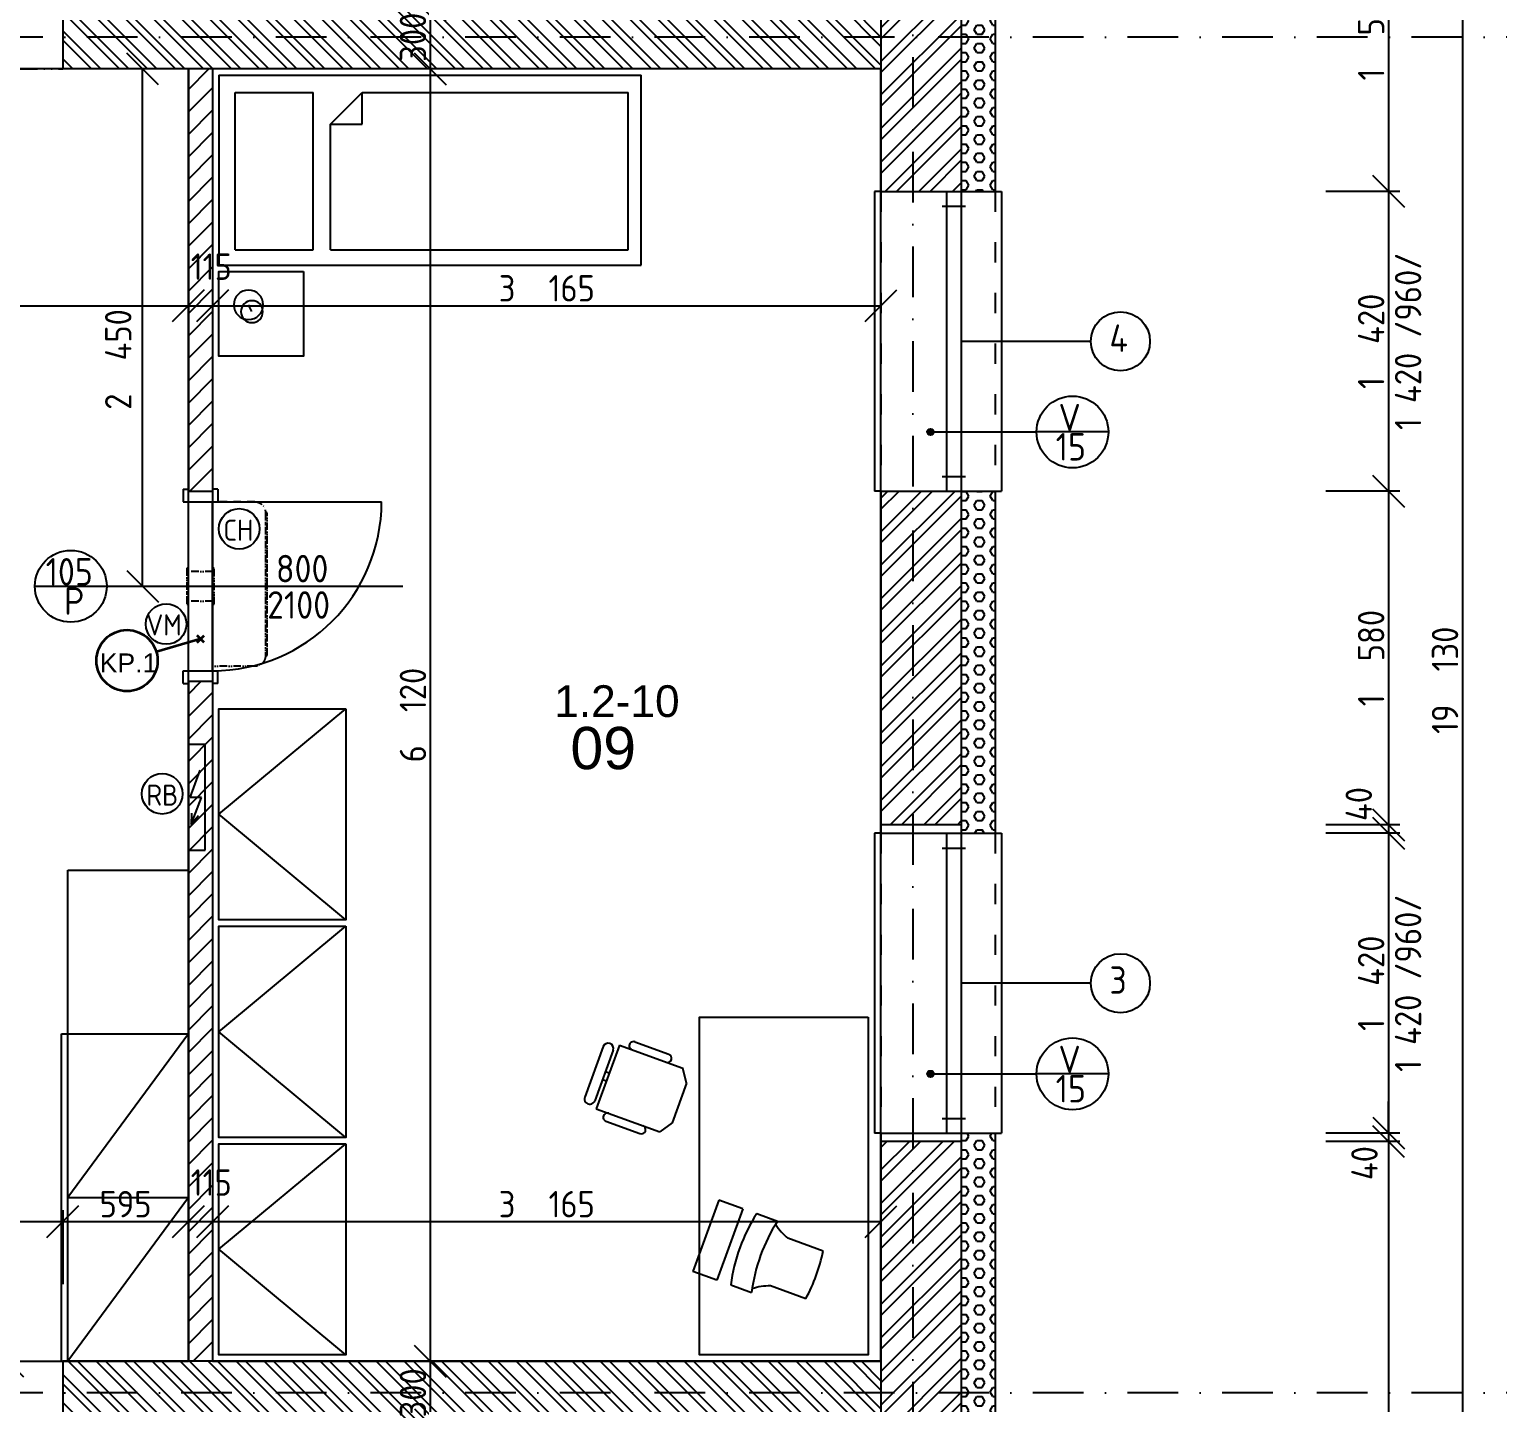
# Model space of a CAD drawing. Extents: x 4511820 to 5180432, y -1526536 to -944957.
# Drawn here: x 4989838 to 4996791, y -1325371 to -1318868 of the extents above; entities that cross this region are included whole.
import ezdxf

# ---------------------------------------------------------------- set-up
doc = ezdxf.new("R2010")
doc.units = 0
doc.header["$MEASUREMENT"] = 0
for name, pattern in [('ACAD_ISO03W100', [30, 12, -18]), ('ACAD_ISO12W100', [22, 12, -3, 0.5, -3, 0.5, -3]), ('BODKOCIARKOVANA_3', [5.6, 3, -1.3, 0, -1.3])]:
    doc.linetypes.add(name, pattern=pattern)
doc.layers.get('0').update_dxf_attribs({"linetype": 'CONTINUOUS'})
doc.layers.get('Defpoints').update_dxf_attribs({"color": 61, "linetype": 'CONTINUOUS'})
for name, color, linetype in [('DVERE', 45, 'CONTINUOUS'), ('KÓTY', 4, 'CONTINUOUS'), ('MÚRY', 1, 'CONTINUOUS'), ('OKNÁ', 143, 'CONTINUOUS'), ('osi', 253, 'CONTINUOUS'), ('Plochy', 41, 'CONTINUOUS'), ('POPIS', 7, 'CONTINUOUS'), ('TENKÁ', 7, 'CONTINUOUS'), ('ZARIADENIE', 47, 'CONTINUOUS'), ('ZZ-chladenie', 133, 'CONTINUOUS'), ('ZZ-elektro', 221, 'CONTINUOUS'), ('zz-vetr', 52, 'CONTINUOUS'), ('ŠRAFY', 82, 'CONTINUOUS')]:
    doc.layers.add(name, color=color, linetype=linetype)
doc.layers.add('preklady', color=74, linetype='CONTINUOUS', lineweight=35)
doc.styles.add('ARIAL', font='arial.ttf')
doc.styles.add('STYLE1', font='isocp.shx')
doc.dimstyles.new('STANDARD-50', dxfattribs={"dimtxt": 125, "dimasz": 150, "dimexe": 10, "dimexo": 200, "dimgap": 20, "dimtad": 1, "dimdsep": 46, "dimlunit": 6, "dimtxsty": 'STYLE1', "dimblk1": 'OBLIQUE', "dimblk2": 'OBLIQUE', "dimsah": 1, "dimcen": 2.5, "dimse1": 1, "dimse2": 1, "dimadec": 0, "dimazin": 0, "dimtfac": 1, "dimtmove": 1, "dimatfit": 3, "dimldrblk": 'OBLIQUE', "dimfxl": 1, "dimtolj": 1, "dimtzin": 0, "dimarcsym": 0})
pattern_1 = [(45, (515270.5, 128041), (-53.0330086, 53.0330086), [])]
pattern_2 = [(0, (0, -175781), (0, 43.3012702), [25, -50]), (120, (0, -175781), (-37.5, -21.6506351), [25, -50]), (60, (25, -175781), (-37.5, 21.6506351), [25, -50])]

# ---------------------------------------------------------------- blocks, each defined once
blk = doc.blocks.new('_OBLIQUE')
at = {"color": 0, "linetype": 'ByBlock'}
blk.add_line((-0.5, -0.5), (0.5, 0.5), dxfattribs=at)
blk = doc.blocks.new('*D22452')
at = {"layer": 'Defpoints', "color": 0}
for p in [(4994411, -1312385.2), (4994251, -1331515.2), (4996624.5, -1331515.2)]:
    blk.add_point(p, dxfattribs=at)
at = {"layer": 'KÓTY', "color": 0, "lineweight": -2}
blk.add_line((4996624.5, -1312385.2), (4996624.5, -1331515.2), dxfattribs=at)
at = {"layer": 'KÓTY', "color": 0, "linetype": 'ByBlock', "lineweight": -2, "xscale": 150, "yscale": 150, "zscale": 150}
for p, rotation in [((4996624.5, -1312385.2), 90), ((4996624.5, -1331515.2), 270)]:
    blk.add_blockref('_OBLIQUE', p, dxfattribs=dict(at, rotation=rotation))
at = {"layer": 'KÓTY', "color": 0, "insert": (4996542, -1321950.2), "char_height": 125, "attachment_point": 5, "rotation": 90, "style": 'STYLE1'}
blk.add_mtext('\\A1;19ﾠ130', dxfattribs=at)
blk = doc.blocks.new('*D22457')
at = {"layer": 'Defpoints', "color": 0}
for p in [(4994251, -1318135.2), (4994251, -1319635.2), (4996274.5, -1319635.2)]:
    blk.add_point(p, dxfattribs=at)
at = {"layer": 'KÓTY', "color": 0, "lineweight": -2}
blk.add_line((4996274.5, -1318135.2), (4996274.5, -1319635.2), dxfattribs=at)
at = {"layer": 'KÓTY', "color": 0, "linetype": 'ByBlock', "lineweight": -2, "xscale": 150, "yscale": 150, "zscale": 150}
for p, rotation in [((4996274.5, -1318135.2), 90), ((4996274.5, -1319635.2), 270)]:
    blk.add_blockref('_OBLIQUE', p, dxfattribs=dict(at, rotation=rotation))
at = {"layer": 'KÓTY', "color": 0, "insert": (4996192, -1318885.2), "char_height": 125, "attachment_point": 5, "rotation": 90, "style": 'STYLE1'}
blk.add_mtext('\\A1;1ﾠ500', dxfattribs=at)
blk = doc.blocks.new('*D22458')
at = {"layer": 'Defpoints', "color": 0}
for p in [(4994251, -1319635.2), (4994251, -1321055.2), (4996274.5, -1321055.2)]:
    blk.add_point(p, dxfattribs=at)
at = {"layer": 'KÓTY', "color": 0, "lineweight": -2}
blk.add_line((4996274.5, -1319635.2), (4996274.5, -1321055.2), dxfattribs=at)
at = {"layer": 'KÓTY', "color": 0, "linetype": 'ByBlock', "lineweight": -2, "xscale": 150, "yscale": 150, "zscale": 150}
for p, rotation in [((4996274.5, -1319635.2), 90), ((4996274.5, -1321055.2), 270)]:
    blk.add_blockref('_OBLIQUE', p, dxfattribs=dict(at, rotation=rotation))
at = {"layer": 'KÓTY', "color": 0, "insert": (4996192, -1320345.2), "char_height": 125, "attachment_point": 5, "rotation": 90, "style": 'STYLE1'}
blk.add_mtext('\\A1;1ﾠ420', dxfattribs=at)
blk = doc.blocks.new('*D22459')
at = {"layer": 'Defpoints', "color": 0}
for p in [(4994251, -1321055.2), (4994251, -1322635.2), (4996274.5, -1322635.2)]:
    blk.add_point(p, dxfattribs=at)
at = {"layer": 'KÓTY', "color": 0, "lineweight": -2}
blk.add_line((4996274.5, -1321055.2), (4996274.5, -1322635.2), dxfattribs=at)
at = {"layer": 'KÓTY', "color": 0, "linetype": 'ByBlock', "lineweight": -2, "xscale": 150, "yscale": 150, "zscale": 150}
for p, rotation in [((4996274.5, -1321055.2), 90), ((4996274.5, -1322635.2), 270)]:
    blk.add_blockref('_OBLIQUE', p, dxfattribs=dict(at, rotation=rotation))
at = {"layer": 'KÓTY', "color": 0, "insert": (4996192, -1321845.2), "char_height": 125, "attachment_point": 5, "rotation": 90, "style": 'STYLE1'}
blk.add_mtext('\\A1;1ﾠ580', dxfattribs=at)
blk = doc.blocks.new('*D22460')
at = {"layer": 'Defpoints', "color": 0}
for p in [(4994251, -1322635.2), (4994251, -1322675.2), (4996274.5, -1322675.2)]:
    blk.add_point(p, dxfattribs=at)
at = {"layer": 'KÓTY', "color": 0, "lineweight": -2}
blk.add_line((4996274.5, -1322635.2), (4996274.5, -1322675.2), dxfattribs=at)
at = {"layer": 'KÓTY', "color": 0, "linetype": 'ByBlock', "lineweight": -2, "xscale": 150, "yscale": 150, "zscale": 150}
for p, rotation in [((4996274.5, -1322635.2), 90), ((4996274.5, -1322675.2), 270)]:
    blk.add_blockref('_OBLIQUE', p, dxfattribs=dict(at, rotation=rotation))
at = {"layer": 'KÓTY', "color": 0, "insert": (4996133.5, -1322536.5), "char_height": 125, "attachment_point": 5, "rotation": 90, "style": 'STYLE1'}
blk.add_mtext('\\A1;40', dxfattribs=at)
blk = doc.blocks.new('*D22461')
at = {"layer": 'Defpoints', "color": 0}
for p in [(4994251, -1322675.2), (4994251, -1324095.2), (4996274.5, -1324095.2)]:
    blk.add_point(p, dxfattribs=at)
at = {"layer": 'KÓTY', "color": 0, "lineweight": -2}
blk.add_line((4996274.5, -1322675.2), (4996274.5, -1324095.2), dxfattribs=at)
at = {"layer": 'KÓTY', "color": 0, "linetype": 'ByBlock', "lineweight": -2, "xscale": 150, "yscale": 150, "zscale": 150}
for p, rotation in [((4996274.5, -1322675.2), 90), ((4996274.5, -1324095.2), 270)]:
    blk.add_blockref('_OBLIQUE', p, dxfattribs=dict(at, rotation=rotation))
at = {"layer": 'KÓTY', "color": 0, "insert": (4996192, -1323385.2), "char_height": 125, "attachment_point": 5, "rotation": 90, "style": 'STYLE1'}
blk.add_mtext('\\A1;1ﾠ420', dxfattribs=at)
blk = doc.blocks.new('*D22462')
at = {"layer": 'Defpoints', "color": 0}
for p in [(4994251, -1324095.2), (4994251, -1324135.2), (4996274.5, -1324135.2)]:
    blk.add_point(p, dxfattribs=at)
at = {"layer": 'KÓTY', "color": 0, "lineweight": -2}
for p, q in [((4996274.5, -1324095.2), (4996274.5, -1323945.2)), ((4996274.5, -1324095.2), (4996274.5, -1324135.2)), ((4996274.5, -1324135.2), (4996274.5, -1324285.2))]:
    blk.add_line(p, q, dxfattribs=at)
at = {"layer": 'KÓTY', "color": 0, "linetype": 'ByBlock', "lineweight": -2, "xscale": 150, "yscale": 150, "zscale": 150}
for p, rotation in [((4996274.5, -1324095.2), 270), ((4996274.5, -1324135.2), 90)]:
    blk.add_blockref('_OBLIQUE', p, dxfattribs=dict(at, rotation=rotation))
at = {"layer": 'KÓTY', "color": 0, "insert": (4996160.5, -1324237), "char_height": 125, "attachment_point": 5, "rotation": 90, "style": 'STYLE1'}
blk.add_mtext('\\A1;40', dxfattribs=at)
blk = doc.blocks.new('*D22463')
at = {"layer": 'Defpoints', "color": 0}
for p in [(4994251, -1324135.2), (4994251, -1327260.2), (4996274.5, -1327260.2)]:
    blk.add_point(p, dxfattribs=at)
at = {"layer": 'KÓTY', "color": 0, "lineweight": -2}
blk.add_line((4996274.5, -1324135.2), (4996274.5, -1327260.2), dxfattribs=at)
at = {"layer": 'KÓTY', "color": 0, "linetype": 'ByBlock', "lineweight": -2, "xscale": 150, "yscale": 150, "zscale": 150}
for p, rotation in [((4996274.5, -1324135.2), 90), ((4996274.5, -1327260.2), 270)]:
    blk.add_blockref('_OBLIQUE', p, dxfattribs=dict(at, rotation=rotation))
at = {"layer": 'KÓTY', "color": 0, "insert": (4996192, -1325697.7), "char_height": 125, "attachment_point": 5, "rotation": 90, "style": 'STYLE1'}
blk.add_mtext('\\A1;3ﾠ125', dxfattribs=at)
blk = doc.blocks.new('SKRINA')
at = {"layer": 'ZARIADENIE'}
for p, q in [((4449069, -1324645.2), (4448469, -1324145.2)), ((4448469, -1325145.2), (4449069, -1324645.2))]:
    blk.add_line(p, q, dxfattribs=at)
blk.add_lwpolyline([(4448469, -1324145.2), (4448469, -1325145.2), (4449069, -1325145.2), (4449069, -1324145.2)], close=True, dxfattribs=at)
blk = doc.blocks.new('JEDNOPOSTEL')
at = {"layer": 'ZARIADENIE', "ltscale": 0.25}
for p, q in [((4449069, -1322230.2), (4447069, -1322230.2)), ((4447069, -1323130.2), (4447069, -1322230.2)), ((4449069, -1322230.2), (4449069, -1323130.2)), ((4449069, -1323130.2), (4447069, -1323130.2)), ((4448913, -1323349.6), (4448929.1, -1323317.4))]:
    blk.add_line(p, q, dxfattribs=at)
at = {"layer": 'ZARIADENIE', "color": 76, "ltscale": 0.25}
for p, q in [((4448390.6, -1322311.3), (4447130.6, -1322311.3)), ((4447130.6, -1323056.9), (4447130.6, -1322311.3)), ((4448540.6, -1322461.3), (4448390.6, -1322311.3)), ((4448390.6, -1322461.3), (4448390.6, -1322311.3)), ((4448992.6, -1322311.3), (4448623.3, -1322311.3)), ((4448623.3, -1323056.9), (4448623.3, -1322311.3)), ((4448992.6, -1323056.9), (4448992.6, -1322311.3)), ((4448540.6, -1322461.3), (4448390.6, -1322461.3)), ((4448540.6, -1323056.9), (4448540.6, -1322461.3)), ((4448540.6, -1323056.9), (4447130.6, -1323056.9)), ((4448992.6, -1323056.9), (4448623.3, -1323056.9))]:
    blk.add_line(p, q, dxfattribs=at)
at = {"layer": 'ZARIADENIE'}
blk.add_lwpolyline([(4448669, -1323160.2), (4448669, -1323560.2), (4449069, -1323560.2), (4449069, -1323160.2)], close=True, dxfattribs=at)
at = {"layer": 'ZARIADENIE', "ltscale": 0.25}
for centre, radius in [((4448929.1, -1323317.4), 69.7), ((4448913, -1323349.6), 51.9)]:
    blk.add_circle(centre, radius, dxfattribs=at)
blk = doc.blocks.new('*D22577')
at = {"layer": 'Defpoints', "color": 0}
for p in [(4991737, -1325175.2), (4991737, -1325175.2), (4991737, -1325475.2)]:
    blk.add_point(p, dxfattribs=at)
at = {"layer": 'KÓTY', "color": 0, "lineweight": -2}
blk.add_line((4991737, -1325475.2), (4991737, -1325175.2), dxfattribs=at)
at = {"layer": 'KÓTY', "color": 0, "linetype": 'ByBlock', "lineweight": -2, "xscale": 150, "yscale": 150, "zscale": 150}
for p, rotation in [((4991737, -1325175.2), 90), ((4991737, -1325475.2), 270)]:
    blk.add_blockref('_OBLIQUE', p, dxfattribs=dict(at, rotation=rotation))
at = {"layer": 'KÓTY', "color": 0, "insert": (4991654.5, -1325325.2), "char_height": 125, "attachment_point": 5, "rotation": 90, "style": 'STYLE1'}
blk.add_mtext('\\A1;300', dxfattribs=at)
blk = doc.blocks.new('*D22578')
at = {"layer": 'Defpoints', "color": 0}
for p in [(4991737, -1319055.2), (4991737, -1319055.2), (4991737, -1325175.2)]:
    blk.add_point(p, dxfattribs=at)
at = {"layer": 'KÓTY', "color": 0, "lineweight": -2}
blk.add_line((4991737, -1325175.2), (4991737, -1319055.2), dxfattribs=at)
at = {"layer": 'KÓTY', "color": 0, "linetype": 'ByBlock', "lineweight": -2, "xscale": 150, "yscale": 150, "zscale": 150}
for p, rotation in [((4991737, -1319055.2), 90), ((4991737, -1325175.2), 270)]:
    blk.add_blockref('_OBLIQUE', p, dxfattribs=dict(at, rotation=rotation))
at = {"layer": 'KÓTY', "color": 0, "insert": (4991654.5, -1322115.2), "char_height": 125, "attachment_point": 5, "rotation": 90, "style": 'STYLE1'}
blk.add_mtext('\\A1;6ﾠ120', dxfattribs=at)
blk = doc.blocks.new('*D22579')
at = {"layer": 'Defpoints', "color": 0}
for p in [(4991737, -1318755.2), (4991737, -1318755.2), (4991737, -1319055.2)]:
    blk.add_point(p, dxfattribs=at)
at = {"layer": 'KÓTY', "color": 0, "lineweight": -2}
blk.add_line((4991737, -1319055.2), (4991737, -1318755.2), dxfattribs=at)
at = {"layer": 'KÓTY', "color": 0, "linetype": 'ByBlock', "lineweight": -2, "xscale": 150, "yscale": 150, "zscale": 150}
for p, rotation in [((4991737, -1318755.2), 90), ((4991737, -1319055.2), 270)]:
    blk.add_blockref('_OBLIQUE', p, dxfattribs=dict(at, rotation=rotation))
at = {"layer": 'KÓTY', "color": 0, "insert": (4991654.5, -1318905.2), "char_height": 125, "attachment_point": 5, "rotation": 90, "style": 'STYLE1'}
blk.add_mtext('\\A1;300', dxfattribs=at)
blk = doc.blocks.new('*D22637')
at = {"layer": 'Defpoints', "color": 0}
for p in [(4988876, -1320176.5), (4990591, -1320176.5), (4990591, -1320176.5)]:
    blk.add_point(p, dxfattribs=at)
at = {"layer": 'KÓTY', "color": 0, "lineweight": -2}
blk.add_line((4988876, -1320176.5), (4990591, -1320176.5), dxfattribs=at)
at = {"layer": 'KÓTY', "color": 0, "linetype": 'ByBlock', "lineweight": -2, "xscale": 150, "yscale": 150, "zscale": 150, "rotation": 180}
blk.add_blockref('_OBLIQUE', (4988876, -1320176.5), dxfattribs=at)
at = {"layer": 'KÓTY', "color": 0, "linetype": 'ByBlock', "lineweight": -2, "xscale": 150, "yscale": 150, "zscale": 150}
blk.add_blockref('_OBLIQUE', (4990591, -1320176.5), dxfattribs=at)
at = {"layer": 'KÓTY', "color": 0, "insert": (4989516.5, -1320077.5), "char_height": 125, "attachment_point": 5, "style": 'STYLE1'}
blk.add_mtext('\\A1;1ﾠ715', dxfattribs=at)
blk = doc.blocks.new('*D22638')
at = {"layer": 'Defpoints', "color": 0}
for p in [(4990591, -1320176.5), (4990706, -1320176.5), (4990706, -1320176.5)]:
    blk.add_point(p, dxfattribs=at)
at = {"layer": 'KÓTY', "color": 0, "lineweight": -2}
blk.add_line((4990591, -1320176.5), (4990706, -1320176.5), dxfattribs=at)
at = {"layer": 'KÓTY', "color": 0, "linetype": 'ByBlock', "lineweight": -2, "xscale": 150, "yscale": 150, "zscale": 150, "rotation": 180}
blk.add_blockref('_OBLIQUE', (4990591, -1320176.5), dxfattribs=at)
at = {"layer": 'KÓTY', "color": 0, "linetype": 'ByBlock', "lineweight": -2, "xscale": 150, "yscale": 150, "zscale": 150}
blk.add_blockref('_OBLIQUE', (4990706, -1320176.5), dxfattribs=at)
at = {"layer": 'KÓTY', "color": 0, "insert": (4990699.3, -1319991.5), "char_height": 125, "attachment_point": 5, "style": 'STYLE1'}
blk.add_mtext('\\A1;115', dxfattribs=at)
blk = doc.blocks.new('*D22639')
at = {"layer": 'Defpoints', "color": 0}
for p in [(4993871, -1319635.2), (4990706, -1320176.5), (4993871, -1320176.5)]:
    blk.add_point(p, dxfattribs=at)
at = {"layer": 'KÓTY', "color": 0, "lineweight": -2}
blk.add_line((4990706, -1320176.5), (4993871, -1320176.5), dxfattribs=at)
at = {"layer": 'KÓTY', "color": 0, "linetype": 'ByBlock', "lineweight": -2, "xscale": 150, "yscale": 150, "zscale": 150, "rotation": 180}
blk.add_blockref('_OBLIQUE', (4990706, -1320176.5), dxfattribs=at)
at = {"layer": 'KÓTY', "color": 0, "linetype": 'ByBlock', "lineweight": -2, "xscale": 150, "yscale": 150, "zscale": 150}
blk.add_blockref('_OBLIQUE', (4993871, -1320176.5), dxfattribs=at)
at = {"layer": 'KÓTY', "color": 0, "insert": (4992288.5, -1320094), "char_height": 125, "attachment_point": 5, "style": 'STYLE1'}
blk.add_mtext('\\A1;3ﾠ165', dxfattribs=at)
blk = doc.blocks.new('*D22640')
at = {"layer": 'Defpoints', "color": 0}
for p in [(4990204.2, -1319055.2), (4990374, -1319055.2), (4990204.2, -1321505.2)]:
    blk.add_point(p, dxfattribs=at)
at = {"layer": 'KÓTY', "color": 0, "lineweight": -2}
blk.add_line((4990374, -1321505.2), (4990374, -1319055.2), dxfattribs=at)
at = {"layer": 'KÓTY', "color": 0, "linetype": 'ByBlock', "lineweight": -2, "xscale": 150, "yscale": 150, "zscale": 150}
for p, rotation in [((4990374, -1319055.2), 90), ((4990374, -1321505.2), 270)]:
    blk.add_blockref('_OBLIQUE', p, dxfattribs=dict(at, rotation=rotation))
at = {"layer": 'KÓTY', "color": 0, "insert": (4990259, -1320431), "char_height": 125, "attachment_point": 5, "rotation": 90, "style": 'STYLE1'}
blk.add_mtext('\\A1;2ﾠ450', dxfattribs=at)
blk = doc.blocks.new('*D22653')
at = {"layer": 'Defpoints', "color": 0}
for p in [(4989996, -1324514), (4988876, -1325175.2), (4989996, -1325175.2)]:
    blk.add_point(p, dxfattribs=at)
at = {"layer": 'KÓTY', "color": 0, "lineweight": -2}
blk.add_line((4988876, -1324514), (4989996, -1324514), dxfattribs=at)
at = {"layer": 'KÓTY', "color": 0, "linetype": 'ByBlock', "lineweight": -2, "xscale": 150, "yscale": 150, "zscale": 150, "rotation": 180}
blk.add_blockref('_OBLIQUE', (4988876, -1324514), dxfattribs=at)
at = {"layer": 'KÓTY', "color": 0, "linetype": 'ByBlock', "lineweight": -2, "xscale": 150, "yscale": 150, "zscale": 150}
blk.add_blockref('_OBLIQUE', (4989996, -1324514), dxfattribs=at)
at = {"layer": 'KÓTY', "color": 0, "insert": (4989436, -1324431.5), "char_height": 125, "attachment_point": 5, "style": 'STYLE1'}
blk.add_mtext('\\A1;1ﾠ120', dxfattribs=at)
blk = doc.blocks.new('*D22654')
at = {"layer": 'Defpoints', "color": 0}
for p in [(4990591, -1324514), (4989996, -1325175.2), (4990591, -1325175.2)]:
    blk.add_point(p, dxfattribs=at)
at = {"layer": 'KÓTY', "color": 0, "lineweight": -2}
blk.add_line((4989996, -1324514), (4990591, -1324514), dxfattribs=at)
at = {"layer": 'KÓTY', "color": 0, "linetype": 'ByBlock', "lineweight": -2, "xscale": 150, "yscale": 150, "zscale": 150, "rotation": 180}
blk.add_blockref('_OBLIQUE', (4989996, -1324514), dxfattribs=at)
at = {"layer": 'KÓTY', "color": 0, "linetype": 'ByBlock', "lineweight": -2, "xscale": 150, "yscale": 150, "zscale": 150}
blk.add_blockref('_OBLIQUE', (4990591, -1324514), dxfattribs=at)
at = {"layer": 'KÓTY', "color": 0, "insert": (4990293.5, -1324431.5), "char_height": 125, "attachment_point": 5, "style": 'STYLE1'}
blk.add_mtext('\\A1;595', dxfattribs=at)
blk = doc.blocks.new('*D22655')
at = {"layer": 'Defpoints', "color": 0}
for p in [(4990706, -1324514), (4990591, -1325175.2), (4990706, -1325175.2)]:
    blk.add_point(p, dxfattribs=at)
at = {"layer": 'KÓTY', "color": 0, "lineweight": -2}
blk.add_line((4990591, -1324514), (4990706, -1324514), dxfattribs=at)
at = {"layer": 'KÓTY', "color": 0, "linetype": 'ByBlock', "lineweight": -2, "xscale": 150, "yscale": 150, "zscale": 150, "rotation": 180}
blk.add_blockref('_OBLIQUE', (4990591, -1324514), dxfattribs=at)
at = {"layer": 'KÓTY', "color": 0, "linetype": 'ByBlock', "lineweight": -2, "xscale": 150, "yscale": 150, "zscale": 150}
blk.add_blockref('_OBLIQUE', (4990706, -1324514), dxfattribs=at)
at = {"layer": 'KÓTY', "color": 0, "insert": (4990699.3, -1324329), "char_height": 125, "attachment_point": 5, "style": 'STYLE1'}
blk.add_mtext('\\A1;115', dxfattribs=at)
blk = doc.blocks.new('*D22656')
at = {"layer": 'Defpoints', "color": 0}
for p in [(4993871, -1324514), (4990706, -1325175.2), (4993871, -1325175.2)]:
    blk.add_point(p, dxfattribs=at)
at = {"layer": 'KÓTY', "color": 0, "lineweight": -2}
blk.add_line((4990706, -1324514), (4993871, -1324514), dxfattribs=at)
at = {"layer": 'KÓTY', "color": 0, "linetype": 'ByBlock', "lineweight": -2, "xscale": 150, "yscale": 150, "zscale": 150, "rotation": 180}
blk.add_blockref('_OBLIQUE', (4990706, -1324514), dxfattribs=at)
at = {"layer": 'KÓTY', "color": 0, "linetype": 'ByBlock', "lineweight": -2, "xscale": 150, "yscale": 150, "zscale": 150}
blk.add_blockref('_OBLIQUE', (4993871, -1324514), dxfattribs=at)
at = {"layer": 'KÓTY', "color": 0, "insert": (4992288.5, -1324431.5), "char_height": 125, "attachment_point": 5, "style": 'STYLE1'}
blk.add_mtext('\\A1;3ﾠ165', dxfattribs=at)
blk = doc.blocks.new('*D22660')
at = {"layer": 'Defpoints', "color": 0}
for p in [(4989996, -1325175.2), (4989737, -1325475.2), (4989996, -1325475.2)]:
    blk.add_point(p, dxfattribs=at)
at = {"layer": 'KÓTY', "color": 0, "lineweight": -2}
blk.add_line((4989737, -1325175.2), (4989737, -1325475.2), dxfattribs=at)
at = {"layer": 'KÓTY', "color": 0, "linetype": 'ByBlock', "lineweight": -2, "xscale": 150, "yscale": 150, "zscale": 150}
for p, rotation in [((4989737, -1325175.2), 90), ((4989737, -1325475.2), 270)]:
    blk.add_blockref('_OBLIQUE', p, dxfattribs=dict(at, rotation=rotation))
at = {"layer": 'KÓTY', "color": 0, "insert": (4989654.5, -1325325.2), "char_height": 125, "attachment_point": 5, "rotation": 90, "style": 'STYLE1'}
blk.add_mtext('\\A1;300', dxfattribs=at)
blk = doc.blocks.new('chlj3')
at = {"layer": 'ZZ-chladenie', "linetype": 'ACAD_ISO12W100', "ltscale": 3}
for p, q in [((5005195.8, -1151691.8), (5005395.8, -1151691.8)), ((5005195.8, -1152470.8), (5005395.8, -1152470.8))]:
    blk.add_line(p, q, dxfattribs=at)
blk.add_lwpolyline([(5005145.8, -1152419.2), (5005138.4, -1152419.2), (5005138.4, -1151744.5), (5005145.8, -1151744.5)], close=True, dxfattribs=at)
for centre, start, end in [((5005195.8, -1151741.8), 90, 180), ((5005195.8, -1152420.8), 180, 270)]:
    blk.add_arc(centre, 50, start, end, dxfattribs=at)

msp = doc.modelspace()

# ---------------------------------------------------------------- hatches: boundary and pattern name
at = {"layer": 'TENKÁ'}
h = msp.add_hatch(color=256, dxfattribs=at)
h.dxf.hatch_style = 1
h.paths.add_polyline_path([(4994120.327, -1320774.457, 2.41421356), (4994105.327, -1320789.457, 0.41421356)])
h = msp.add_hatch(color=256, dxfattribs=at)
h.dxf.hatch_style = 1
h.paths.add_polyline_path([(4994120.327, -1323814.457, 2.41421356), (4994105.327, -1323829.457, 0.41421356)])
at = {"layer": 'ŠRAFY'}
h = msp.add_hatch(dxfattribs=at)
h.set_pattern_fill('ANSI32', color=256, scale=300)
h.paths.add_polyline_path([(4994181, -1319635.191), (4994251, -1319635.191), (4994251, -1318135.191), (4994181, -1318135.191), (4993871, -1318135.191), (4993871, -1318755.191), (4993871, -1319055.191), (4993871, -1319635.191)])
h = msp.add_hatch(dxfattribs=at)
h.set_pattern_fill('HEX', color=256, scale=200)
h.set_pattern_definition(pattern_2)
h.paths.add_polyline_path([(4994411, -1318135.191), (4994251, -1318135.191), (4994251, -1319635.191), (4994411, -1319635.191)])
h = msp.add_hatch(dxfattribs=at)
h.set_pattern_fill('ANSI32', color=256, scale=250, angle=90)
h.paths.add_polyline_path([(4989996, -1319055.191), (4990591, -1319055.191), (4990706, -1319055.191), (4993871, -1319055.191), (4993871, -1318755.191), (4990111, -1318755.191), (4989996, -1318755.191)])
at = {"layer": 'ŠRAFY', "ltscale": 0.25}
h = msp.add_hatch(dxfattribs=at)
h.set_pattern_fill('ANSI31', color=256, scale=600, style=0)
h.set_pattern_definition(pattern_1)
h.paths.add_polyline_path([(4990591, -1321045.191), (4990591, -1321055.191), (4990706, -1321055.191), (4990706, -1321045.191), (4990706, -1319055.191), (4990591, -1319055.191)])
at = {"layer": 'ŠRAFY'}
h = msp.add_hatch(dxfattribs=at)
h.set_pattern_fill('ANSI32', color=256, scale=300)
h.paths.add_polyline_path([(4994181, -1321055.191), (4993871, -1321055.191), (4993871, -1322635.191), (4994251, -1322635.191), (4994251, -1321055.191)])
h = msp.add_hatch(dxfattribs=at)
h.set_pattern_fill('HEX', color=256, scale=200)
h.set_pattern_definition(pattern_2)
h.paths.add_polyline_path([(4994251, -1322635.191), (4994251, -1322675.191), (4994411, -1322675.191), (4994411, -1321055.191), (4994251, -1321055.191)])
at = {"layer": 'ŠRAFY', "ltscale": 0.25}
h = msp.add_hatch(dxfattribs=at)
h.set_pattern_fill('ANSI31', color=256, scale=600, style=0)
h.set_pattern_definition(pattern_1)
h.paths.add_polyline_path([(4990706, -1321955.191), (4990591, -1321955.191), (4990591, -1321965.191), (4990591, -1322005.191), (4990591, -1325175.191), (4990706, -1325175.191), (4990706, -1321965.191)])
at = {"layer": 'ŠRAFY'}
h = msp.add_hatch(dxfattribs=at)
h.set_pattern_fill('HEX', color=256, scale=200)
h.set_pattern_definition(pattern_2)
h.paths.add_polyline_path([(4994251, -1324095.191), (4994251, -1324135.191), (4994251, -1327260.191), (4994251, -1327300.191), (4994411, -1327300.191), (4994411, -1324095.191)])
h = msp.add_hatch(dxfattribs=at)
h.set_pattern_fill('ANSI32', color=256, scale=300)
h.paths.add_polyline_path([(4994251, -1327260.191), (4994251, -1324135.191), (4993871, -1324135.191), (4993871, -1325175.191), (4993871, -1325475.191), (4993871, -1327080.191), (4993871, -1327245.191), (4993871, -1327260.191)])
h = msp.add_hatch(dxfattribs=at)
h.set_pattern_fill('ANSI32', color=256, scale=250, angle=90)
h.paths.add_polyline_path([(4990491, -1325475.191), (4990606, -1325475.191), (4993846, -1325475.191), (4993871, -1325475.191), (4993871, -1325175.191), (4990706, -1325175.191), (4990591, -1325175.191), (4989996, -1325175.191), (4989996, -1325475.191)])

# ---------------------------------------------------------------- linework, layer by layer
at = {"layer": 'DVERE', "ltscale": 0.25}
for p, q in [((4990566, -1321045.191), (4990566, -1321105.191)), ((4990566, -1321045.191), (4990591, -1321045.191)), ((4990566, -1321045.191), (4990591, -1321045.191)), ((4990731, -1321045.191), (4990706, -1321045.191)), ((4990731, -1321045.191), (4990731, -1321105.191)), ((4990566, -1321105.191), (4990731, -1321105.191)), ((4990591, -1321905.191), (4990591, -1321105.191)), ((4990706, -1321905.191), (4990706, -1321105.191)), ((4990706, -1321105.191), (4991506, -1321105.191)), ((4989864.172, -1321505.191), (4990204.172, -1321505.191)), ((4990204.172, -1321505.191), (4991606.828, -1321505.191)), ((4990566, -1321965.191), (4990566, -1321905.191)), ((4990566, -1321905.191), (4990731, -1321905.191)), ((4990566, -1321965.191), (4990591, -1321965.191)), ((4990731, -1321965.191), (4990706, -1321965.191)), ((4990731, -1321965.191), (4990731, -1321905.191))]:
    msp.add_line(p, q, dxfattribs=at)
msp.add_circle((4990034.172, -1321505.191), 170, dxfattribs=at)
msp.add_arc((4990706, -1321105.191), 800, 270, 0, dxfattribs=at)
at = {"layer": 'KÓTY', "ltscale": 25}
for p, q in [((4996327.903, -1319635.191), (4995977.903, -1319635.191)), ((4996327.903, -1321055.191), (4995977.903, -1321055.191)), ((4996327.903, -1322635.191), (4995977.903, -1322635.191)), ((4996327.903, -1322675.191), (4995977.903, -1322675.191)), ((4996327.903, -1324095.191), (4995977.903, -1324095.191)), ((4996327.903, -1324135.191), (4995977.903, -1324135.191))]:
    msp.add_line(p, q, dxfattribs=at)
at = {"layer": 'KÓTY', "ltscale": 0.25}
msp.add_line((4989996, -1324460.597), (4989996, -1324810.597), dxfattribs=at)
at = {"layer": 'MÚRY'}
for p, q in [((4989996, -1317290.191), (4989996, -1319055.191)), ((4994411, -1318135.191), (4994411, -1319635.191)), ((4990591, -1319055.191), (4989996, -1319055.191)), ((4990591, -1319055.191), (4990591, -1321055.191)), ((4993871, -1319055.191), (4990706, -1319055.191)), ((4990706, -1319055.191), (4990706, -1321055.191)), ((4993871, -1319055.191), (4993871, -1319635.191)), ((4993871, -1319635.191), (4994411, -1319635.191)), ((4993871, -1321055.191), (4993871, -1322675.191)), ((4993871, -1321055.191), (4994411, -1321055.191)), ((4994411, -1321055.191), (4994411, -1322675.191)), ((4990591, -1321955.191), (4990591, -1325175.191)), ((4990591, -1322005.191), (4990591, -1321955.191)), ((4990706, -1321955.191), (4990706, -1325175.191)), ((4993871, -1322675.191), (4994411, -1322675.191)), ((4993871, -1324095.191), (4993871, -1325175.191)), ((4993871, -1324095.191), (4994411, -1324095.191)), ((4994411, -1324095.191), (4994411, -1327300.191)), ((4990591, -1325175.191), (4989996, -1325175.191)), ((4989996, -1325175.191), (4989996, -1325475.191)), ((4993871, -1325175.191), (4990706, -1325175.191))]:
    msp.add_line(p, q, dxfattribs=at)
at = {"layer": 'MÚRY', "ltscale": 0.25}
for p, q in [((4990591, -1321055.191), (4990706, -1321055.191)), ((4990591, -1321955.191), (4990706, -1321955.191))]:
    msp.add_line(p, q, dxfattribs=at)
at = {"layer": 'OKNÁ', "ltscale": 0.25}
for p, q in [((4994181, -1319635.191), (4994181, -1321055.191)), ((4994251, -1319635.191), (4994251, -1321055.191)), ((4994161, -1319705.191), (4994271, -1319705.191)), ((4994161, -1319705.191), (4994271, -1319705.191)), ((4994864.854, -1320345.191), (4994251, -1320345.191)), ((4994161, -1320985.191), (4994271, -1320985.191)), ((4994161, -1320985.191), (4994271, -1320985.191)), ((4994181, -1322675.191), (4994181, -1324095.191)), ((4994251, -1322675.191), (4994251, -1324095.191)), ((4994161, -1322745.191), (4994271, -1322745.191)), ((4994161, -1322745.191), (4994271, -1322745.191)), ((4994864.854, -1323385.191), (4994251, -1323385.191)), ((4994161, -1324025.191), (4994271, -1324025.191)), ((4994161, -1324025.191), (4994271, -1324025.191))]:
    msp.add_line(p, q, dxfattribs=at)
for centre in [(4995004.854, -1320345.191), (4995004.854, -1323385.191)]:
    msp.add_circle(centre, 140, dxfattribs=at)
at = {"layer": 'osi', "linetype": 'BODKOCIARKOVANA_3', "ltscale": 80}
for p, q in [((4994021, -1310038), (4994021, -1347555.191)), ((5041881, -1318905.191), (4978211, -1318905.191)), ((5041881, -1325325.191), (4978211, -1325325.191))]:
    msp.add_line(p, q, dxfattribs=at)
at = {"layer": 'Plochy'}
for points in [[(4990591, -1319055.191), (4988876, -1319055.191), (4988876, -1325175.191), (4990591, -1325175.191)], [(4993871, -1319055.191), (4990706, -1319055.191), (4990706, -1325175.191), (4993871, -1325175.191)]]:
    msp.add_lwpolyline(points, close=True, dxfattribs=at)
at = {"layer": 'preklady'}
for p, q in [((4990649.999, -1321754.499), (4990439.619, -1321816.315)), ((4990633.382, -1321771.116), (4990666.616, -1321737.882)), ((4990666.617, -1321771.117), (4990633.383, -1321737.883))]:
    msp.add_line(p, q, dxfattribs=at)
at = {"layer": 'preklady', "ltscale": 0.25}
msp.add_circle((4990300.5, -1321857.191), 145, dxfattribs=at)
at = {"layer": 'TENKÁ'}
for p, q in [((4994251, -1318135.191), (4994251, -1319635.191)), ((4993871, -1318755.191), (4993871, -1319055.191)), ((4990706, -1319055.191), (4990591, -1319055.191)), ((4994251, -1321055.191), (4994251, -1322675.191)), ((4994251, -1322635.191), (4993871, -1322635.191)), ((4994251, -1324095.191), (4994251, -1327300.191)), ((4994251, -1324135.191), (4993871, -1324135.191)), ((4990706, -1325175.191), (4990591, -1325175.191)), ((4993871, -1325175.191), (4993871, -1325475.191))]:
    msp.add_line(p, q, dxfattribs=at)
at = {"layer": 'TENKÁ', "linetype": 'ACAD_ISO12W100', "ltscale": 10}
for p, q in [((4988876, -1319055.191), (4989996, -1319055.191)), ((4988876, -1325175.191), (4989996, -1325175.191))]:
    msp.add_line(p, q, dxfattribs=at)
at = {"layer": 'TENKÁ', "ltscale": 0.25}
for p, q in [((4993841, -1319635.191), (4993841, -1321055.191)), ((4993871, -1319635.191), (4993841, -1319635.191)), ((4994411, -1319635.191), (4994441, -1319635.191)), ((4994441, -1319635.191), (4994441, -1321055.191)), ((4994105.327, -1320774.457), (4994607.729, -1320774.457)), ((4994947.729, -1320774.457), (4994607.729, -1320774.457)), ((4993871, -1321055.191), (4993841, -1321055.191)), ((4994411, -1321055.191), (4994441, -1321055.191)), ((4993841, -1322675.191), (4993841, -1324095.191)), ((4993871, -1322675.191), (4993841, -1322675.191)), ((4994411, -1322675.191), (4994441, -1322675.191)), ((4994441, -1322675.191), (4994441, -1324095.191)), ((4994105.327, -1323814.457), (4994607.729, -1323814.457)), ((4994947.729, -1323814.457), (4994607.729, -1323814.457)), ((4993871, -1324095.191), (4993841, -1324095.191)), ((4994411, -1324095.191), (4994441, -1324095.191))]:
    msp.add_line(p, q, dxfattribs=at)
at = {"layer": 'TENKÁ', "linetype": 'ACAD_ISO03W100', "ltscale": 8}
for p, q in [((4993871, -1319635.191), (4993871, -1321055.191)), ((4994411, -1319635.191), (4994411, -1321055.191)), ((4993871, -1322675.191), (4993871, -1324095.191)), ((4994411, -1322675.191), (4994411, -1324095.191))]:
    msp.add_line(p, q, dxfattribs=at)
at = {"layer": 'TENKÁ', "ltscale": 0.25}
for centre in [(4994777.729, -1320774.457), (4994777.729, -1323814.457)]:
    msp.add_circle(centre, 170, dxfattribs=at)
at = {"layer": 'TENKÁ'}
for centre in [(4994105.327, -1320774.457), (4994105.327, -1323814.457)]:
    msp.add_circle(centre, 15, dxfattribs=at)
at = {"layer": 'ZARIADENIE'}
for p, q in [((4990021, -1325175.191), (4990021, -1322850.191)), ((4990021, -1322850.191), (4990591, -1322850.191)), ((4989991, -1325175.191), (4989991, -1323625.191)), ((4989991, -1323625.191), (4990591, -1323625.191)), ((4990591, -1323625.191), (4990021, -1324400.191)), ((4990591, -1324400.191), (4990021, -1325175.191)), ((4990021, -1324400.191), (4990591, -1324400.191))]:
    msp.add_line(p, q, dxfattribs=at)
at = {"layer": 'ZARIADENIE', "color": 33, "ltscale": 0.25}
for p, q in [((4992555.127, -1323685.583), (4992468.113, -1323924.655)), ((4992602.112, -1323702.684), (4992515.097, -1323941.756)), ((4992632.122, -1323678.71), (4992522.675, -1323979.411)), ((4992632.122, -1323678.71), (4992932.823, -1323788.156)), ((4992705.531, -1323662.861), (4992866.491, -1323721.446)), ((4992551.764, -1323841.014), (4992570.558, -1323847.854)), ((4992565.445, -1323803.426), (4992584.239, -1323810.267)), ((4992949.89, -1323858.218), (4992932.823, -1323788.156)), ((4992949.89, -1323858.218), (4992881.486, -1324046.157)), ((4992522.675, -1323979.411), (4992823.377, -1324088.858)), ((4992568.723, -1324038.738), (4992729.683, -1324097.323)), ((4992881.486, -1324046.157), (4992823.377, -1324088.858))]:
    msp.add_line(p, q, dxfattribs=at)
at = {"layer": 'ZARIADENIE', "color": 8, "ltscale": 0.25}
for p, q in [((4993103.388, -1324412.533), (4992980.26, -1324750.823)), ((4993216.151, -1324453.576), (4993093.023, -1324791.865)), ((4993216.151, -1324453.576), (4993103.388, -1324412.533)), ((4993282.829, -1324475.644), (4993381.298, -1324511.483)), ((4993596.801, -1324653.771), (4993430.524, -1324593.251)), ((4993093.023, -1324791.865), (4992980.26, -1324750.823)), ((4993159.702, -1324813.933), (4993258.171, -1324849.773)), ((4993514.716, -1324879.297), (4993348.439, -1324818.777))]:
    msp.add_line(p, q, dxfattribs=at)
at = {"layer": 'ZARIADENIE'}
msp.add_lwpolyline([(4993811, -1323545.191), (4993811, -1325145.191), (4993011, -1325145.191), (4993011, -1323545.191)], close=True, dxfattribs=at)
at = {"layer": 'ZARIADENIE', "color": 33, "ltscale": 0.25}
for centre, radius, start, end in [((4992578.62, -1323694.134), 25, 340, 160), ((4992698.69, -1323681.655), 20, 70, 250), ((4992859.65, -1323740.24), 20, 250, 70), ((4992491.605, -1323933.205), 25, 160, 340), ((4992575.563, -1324019.944), 20, 70, 250), ((4992736.523, -1324078.529), 20, 250, 70)]:
    msp.add_arc(centre, radius, start, end, dxfattribs=at)
at = {"layer": 'ZARIADENIE', "color": 8, "ltscale": 0.25}
for centre, radius, start, end in [((4993973.02, -1324918.405), 820, 147.3196165, 172.6803835), ((4994071.488, -1324954.244), 820, 147.3196165, 172.6803835), ((4993600.974, -1324383.624), 270.179, 211.9719025, 230.8849629), ((4992793.506, -1324489.097), 820, 331.5850319, 348.4149681), ((4993344.266, -1325088.924), 270.179, 89.1150371, 108.0280976)]:
    msp.add_arc(centre, radius, start, end, dxfattribs=at)
at = {"layer": 'ZZ-chladenie'}
msp.add_circle((4990831.645, -1321233.415), 96, dxfattribs=at)
at = {"layer": 'ZZ-elektro'}
for p, q in [((4990671, -1322255.191), (4990591, -1322255.191)), ((4990671, -1322755.191), (4990671, -1322255.191)), ((4990599.412, -1322505.191), (4990647.696, -1322376.698)), ((4990653.125, -1322505.191), (4990599.412, -1322505.191)), ((4990604.841, -1322633.685), (4990653.125, -1322505.191)), ((4990606.165, -1322580.378), (4990604.841, -1322633.685)), ((4990638.951, -1322592.698), (4990604.841, -1322633.685)), ((4990591, -1322755.191), (4990671, -1322755.191))]:
    msp.add_line(p, q, dxfattribs=at)
msp.add_circle((4990467.085, -1322487.937), 96, dxfattribs=at)
at = {"layer": 'zz-vetr', "linetype": 'ACAD_ISO12W100', "lineweight": -2, "ltscale": 3}
for p, q in [((4990706, -1321435.191), (4990591, -1321435.191)), ((4990706, -1321575.191), (4990591, -1321575.191))]:
    msp.add_line(p, q, dxfattribs=at)
for points in [[(4990584, -1321590.191), (4990591, -1321590.191), (4990591, -1321420.191), (4990584, -1321420.191)], [(4990706, -1321590.191), (4990713, -1321590.191), (4990713, -1321420.191), (4990706, -1321420.191)]]:
    msp.add_lwpolyline(points, close=True, dxfattribs=at)
at = {"layer": 'zz-vetr'}
msp.add_circle((4990485.66, -1321684.049), 96, dxfattribs=at)

# ---------------------------------------------------------------- block references
at = {"layer": 'ZARIADENIE', "color": 2, "xscale": -1}
for name, p in [('JEDNOPOSTEL', (9439805, 3145)), ('SKRINA', (9439805, 2060)), ('SKRINA', (9439805, 1030)), ('SKRINA', (9439805, 0))]:
    msp.add_blockref(name, p, dxfattribs=at)
at = {"layer": 'ZZ-chladenie', "xscale": -1}
msp.add_blockref('chlj3', (9996101.821, -169413.421), dxfattribs=at)

# ---------------------------------------------------------------- texts
at = {"layer": 'DVERE', "style": 'STYLE1'}
for s, p in [('105', (4989915.142, -1321501.691)), ('P', (4990002.142, -1321640.328))]:
    msp.add_text(s, height=130, dxfattribs=at).set_placement(p)
at = {"layer": 'KÓTY', "char_height": 125, "attachment_point": 5, "rotation": 90, "style": 'STYLE1'}
for insert in [(4996366.957, -1320345.191), (4996366.957, -1323385.191)]:
    msp.add_mtext('\\A1;1 420 /960/', dxfattribs=dict(at, insert=insert))
at = {"layer": 'POPIS', "lineweight": 40, "ltscale": 0.25, "style": 'ARIAL'}
for s, height, p in [('1.2-10', 150, (4992323.411, -1322124.079)), ('09', 200, (4992400.311, -1322371.27))]:
    msp.add_text(s, height=height, dxfattribs=at).set_placement(p)
at = {"layer": 'preklady', "linetype": 'Continuous', "lineweight": 20, "style": 'ARIAL'}
msp.add_text('KP.1', height=90, dxfattribs=at).set_placement((4990171.236, -1321913.448))
at = {"layer": 'TENKÁ', "style": 'STYLE1'}
for s, p in [('4', (4994952.823, -1320395.191)), ('V', (4994711.699, -1320770.957)), ('15', (4994698.199, -1320909.594)), ('3', (4994952.823, -1323435.191)), ('V', (4994711.699, -1323810.957)), ('15', (4994698.199, -1323949.594))]:
    msp.add_text(s, height=130, dxfattribs=at).set_placement(p)
at = {"layer": 'TENKÁ', "linetype": 'Continuous', "style": 'STYLE1'}
for s, p in [('800', (4991005.766, -1321486.608)), ('2100', (4990963.93, -1321658.716))]:
    msp.add_text(s, height=130, dxfattribs=at).set_placement(p)
at = {"layer": 'ZZ-chladenie', "style": 'STYLE1'}
msp.add_text('CH', height=100, dxfattribs=at).set_placement((4990757.018, -1321289.614))
at = {"layer": 'ZZ-elektro', "style": 'STYLE1'}
msp.add_text('RB', height=100, dxfattribs=at).set_placement((4990392.457, -1322544.137))
at = {"layer": 'zz-vetr', "style": 'STYLE1'}
msp.add_text('VM', height=100, dxfattribs=at).set_placement((4990391.353, -1321738.062))

# ---------------------------------------------------------------- dimensions: what is measured, and where the dimension line sits
at = {"layer": 'KÓTY'}
for base, p1, p2, picture, middle in [((4996624.5, -1331515.191), (4994411, -1312385.191), (4994251, -1331515.191), '*D22452', (4996541.957, -1321950.191)), ((4996274.5, -1319635.191), (4994251, -1318135.191), (4994251, -1319635.191), '*D22457', (4996191.957, -1318885.191)), ((4991737, -1318755.191), (4991737, -1319055.191), (4991737, -1318755.191), '*D22579', (4991654.5, -1318905.191)), ((4991737, -1319055.191), (4991737, -1325175.191), (4991737, -1319055.191), '*D22578', (4991654.457, -1322115.191)), ((4996274.5, -1321055.191), (4994251, -1319635.191), (4994251, -1321055.191), '*D22458', (4996191.957, -1320345.191)), ((4996274.5, -1322635.191), (4994251, -1321055.191), (4994251, -1322635.191), '*D22459', (4996191.957, -1321845.191)), ((4996274.5, -1324095.191), (4994251, -1322675.191), (4994251, -1324095.191), '*D22461', (4996191.957, -1323385.191)), ((4996274.5, -1327260.191), (4994251, -1324135.191), (4994251, -1327260.191), '*D22463', (4996191.957, -1325697.691)), ((4989737, -1325475.191), (4989996, -1325175.191), (4989996, -1325475.191), '*D22660', (4989654.5, -1325325.191)), ((4991737, -1325175.191), (4991737, -1325475.191), (4991737, -1325175.191), '*D22577', (4991654.5, -1325325.191))]:
    dim = msp.add_linear_dim(base=base, p1=p1, p2=p2, angle=90, dimstyle='STANDARD-50', dxfattribs=at)
    dim.commit()
    dim.dimension.update_dxf_attribs({"geometry": picture, "text_midpoint": middle})
for base, p1, p2, picture, middle in [((4990374, -1319055.191), (4990204.172, -1321505.191), (4990204.172, -1319055.191), '*D22640', (4990341.5, -1320431)), ((4996274.5, -1322675.191), (4994251, -1322635.191), (4994251, -1322675.191), '*D22460', (4996216, -1322536.5)), ((4996274.5, -1324135.191), (4994251, -1324095.191), (4994251, -1324135.191), '*D22462', (4996243, -1324237))]:
    dim = msp.add_linear_dim(base=base, p1=p1, p2=p2, angle=90, dimstyle='STANDARD-50', dxfattribs=at)
    dim.commit()
    dim.dimension.update_dxf_attribs({"geometry": picture, "text_midpoint": middle, "dimtype": 160})
for base, p1, p2, picture, middle in [((4993871, -1320176.5), (4990706, -1320176.5), (4993871, -1319635.191), '*D22639', (4992288.5, -1320093.957)), ((4990706, -1320176.5), (4990591, -1320176.5), (4990706, -1320176.5), '*D22638', (4990699.25, -1319991.5)), ((4990706, -1324514), (4990591, -1325175.191), (4990706, -1325175.191), '*D22655', (4990699.25, -1324329)), ((4989996, -1324514), (4988876, -1325175.191), (4989996, -1325175.191), '*D22653', (4989436, -1324431.457)), ((4990591, -1324514), (4989996, -1325175.191), (4990591, -1325175.191), '*D22654', (4990293.5, -1324431.5)), ((4993871, -1324514), (4990706, -1325175.191), (4993871, -1325175.191), '*D22656', (4992288.5, -1324431.457))]:
    dim = msp.add_linear_dim(base=base, p1=p1, p2=p2, dimstyle='STANDARD-50', dxfattribs=at)
    dim.commit()
    dim.dimension.update_dxf_attribs({"geometry": picture, "text_midpoint": middle})
dim = msp.add_linear_dim(base=(4990591, -1320176.5), p1=(4988876, -1320176.5), p2=(4990591, -1320176.5), dimstyle='STANDARD-50', dxfattribs=at)
dim.commit()
dim.dimension.update_dxf_attribs({"geometry": '*D22637', "text_midpoint": (4989516.5, -1320160), "dimtype": 160})

doc.saveas('drawing.dxf')
